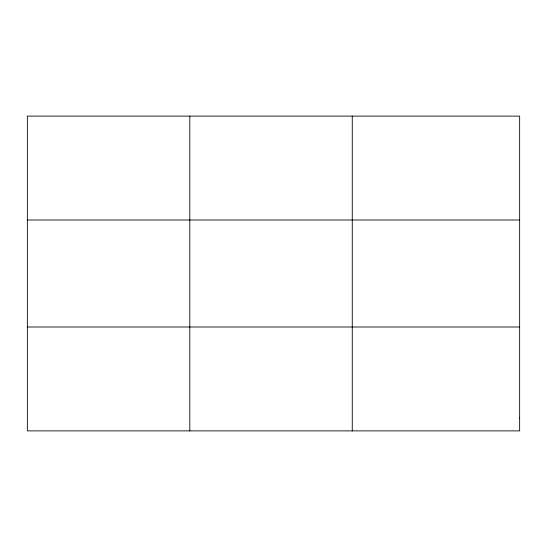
<?xml version="1.0" encoding="UTF-8"?>
<svg xmlns="http://www.w3.org/2000/svg" width="547" height="547" viewBox="0 0 547 547"><rect width="100%" height="100%" fill="white"/><g stroke="black" fill="none" stroke-linecap="round" stroke-linejoin="round"><path stroke-width="0.82" d="M189.809 430.886L189.809 116.114M352.268 430.886L352.268 116.114M27.35 219.99L519.65 219.99M27.35 327.01L519.65 327.01M519.65 417.901L519.65 430.886L27.35 430.886L27.35 116.114L519.65 116.114L519.65 417.901"/></g></svg>
